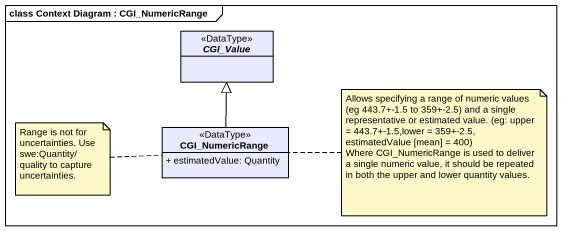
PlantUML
@startuml
mainframe class Context Diagram : CGI_NumericRange
hide circle
hide empty members
skinparam classAttributeIconSize 0
abstract class CGI_Value <<DataType>> #E9E9FF
class CGI_NumericRange <<DataType>> #E9E9FF {
  + estimatedValue: Quantity
}
CGI_NumericRange -up-|> CGI_Value
note right of CGI_NumericRange
  Allows specifying a range of numeric values (eg 443.7+-1.5 to 359+-2.5) and a single representative or estimated value. (eg: upper = 443.7+-1.5,lower = 359+-2.5, estimatedValue [mean] = 400)
  Where CGI_NumericRange is used to deliver a single numeric value, it should be repeated in both the upper and lower quantity values.
end note
note left of CGI_NumericRange : Range is not for uncertainties. Use swe:Quantity/quality to capture uncertainties.
@enduml
